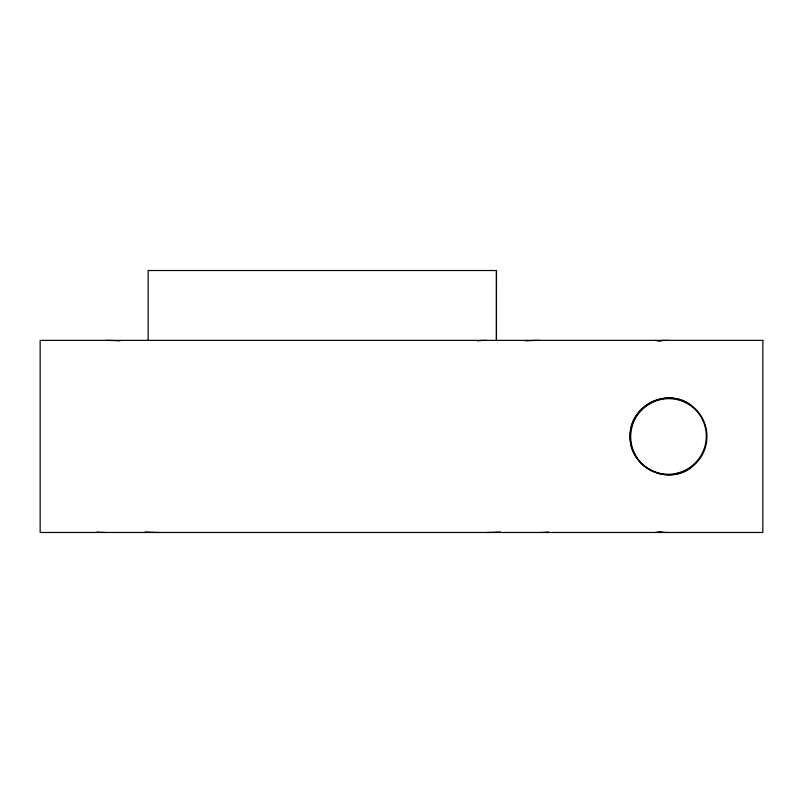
<?xml version="1.0" encoding="UTF-8"?>
<svg xmlns="http://www.w3.org/2000/svg" width="803" height="803" viewBox="0 0 803 803"><rect width="100%" height="100%" fill="white"/><g stroke="black" fill="none" stroke-linecap="round" stroke-linejoin="round"><path stroke-width="1.2" d="M691.132 467.507C667.524 486.307 628.799 466.573 630.124 436.43C628.799 406.288 667.524 386.554 691.132 405.344M654.927 532.479L658.5 531.957L663.459 532.479M654.927 340.372L658.5 340.904L663.459 340.372M496.435 270.521L496.435 340.372L496.465 270.521L148.123 270.521L148.123 340.372M668.548 532.479A96.049 96.049 0 0 1 659.614 532.068M658.5 340.904A96.049 96.049 0 0 1 668.548 340.372M525.584 340.894A37.982 3.764 -5.7 0 1 539.516 340.382M548.369 531.947A37.982 3.764 5.7 0 1 539.516 532.459M477.484 340.894A37.982 3.764 5.7 0 1 486.337 340.382M500.279 531.947A37.982 3.764 -5.7 0 1 486.337 532.459M105.996 340.382A37.982 3.764 5.7 0 1 119.928 340.894M105.996 532.459A37.982 3.764 -5.7 0 1 97.143 531.947M159.175 532.459A37.982 3.764 5.7 0 1 145.233 531.947M762.85 340.372L40.15 340.372L40.15 532.479L762.85 532.479L762.85 340.372M644.367 466.282A38.424 38.424 0 0 0 706.489 442.443A38.424 38.424 0 0 0 654.776 400.556A38.424 38.424 0 0 0 644.367 466.282M678.103 472.937A37.962 37.611 -45 0 0 695.338 409.63A37.962 37.611 -45 0 0 632.041 426.865A37.962 37.611 -45 0 0 678.103 472.937"/></g></svg>
